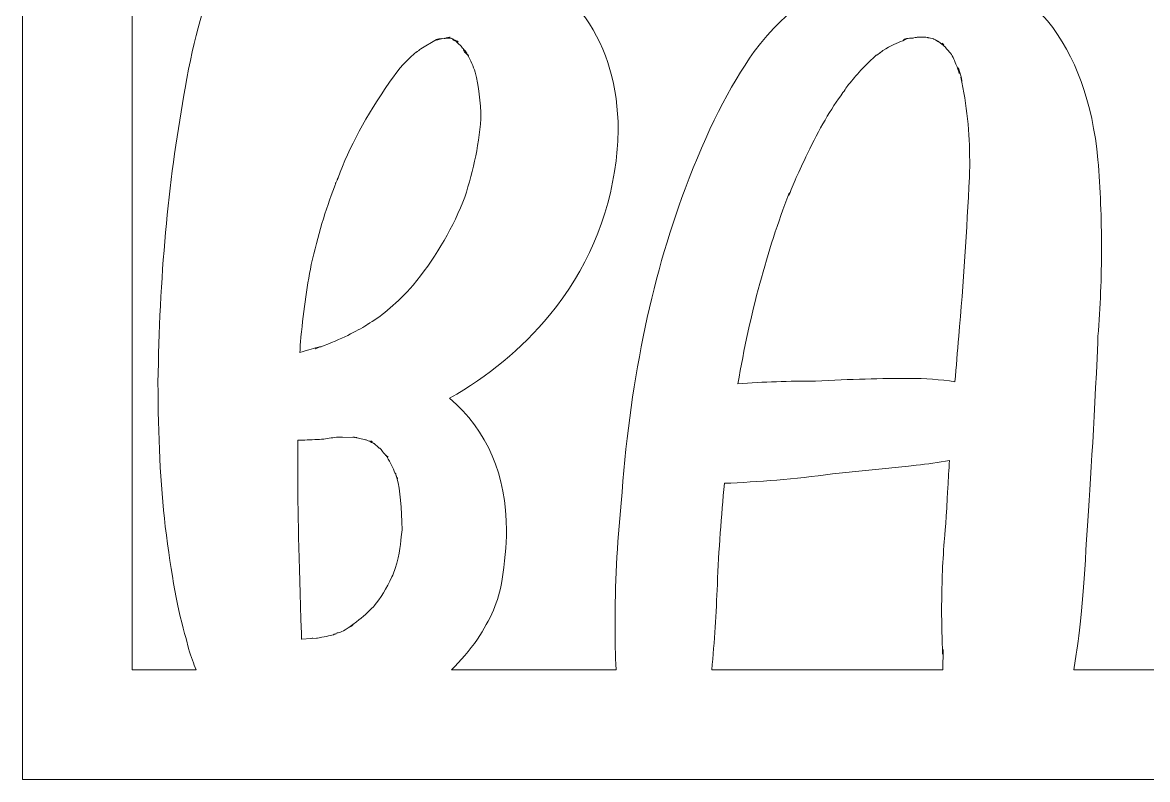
# Model space of a CAD drawing. Header units: millimetres. Extents: x -116 to 326, y -461 to 164.
# Drawn here: x -115.9 to 105, y -460.7 to -312.2 of the extents above; entities that cross this region are included whole.
import ezdxf

# ---------------------------------------------------------------- set-up
doc = ezdxf.new("R2010")
doc.units = ezdxf.units.MM
doc.header["$MEASUREMENT"] = 0
doc.layers.add('Layer 1', color=7, linetype='Continuous')

# ---------------------------------------------------------------- blocks, each defined once
blk = doc.blocks.new('block 2')
at = {"layer": 'Layer 1', "true_color": 0xe4e2cd}
h = blk.add_hatch(color=254, dxfattribs=at)
h.dxf.hatch_style = 2
edge = h.paths.add_edge_path()
edge.add_spline(control_points=[(68, -322.16), (68, -322.16), (68, -321.96), (68, -321.96), (67.94, -321.85), (67.91, -321.76), (67.86, -321.67), (67.86, -321.67), (68, -322.16), (68, -322.16)], knot_values=[0, 0, 0, 0, 1, 1, 1, 2, 2, 2, 3, 3, 3, 3], degree=3, periodic=1)
h = blk.add_hatch(color=254, dxfattribs=at)
h.dxf.hatch_style = 2
edge = h.paths.add_edge_path()
edge.add_spline(control_points=[(-53.99, -342.63), (-54.02, -342.7), (-54.05, -342.78), (-54.08, -342.85), (-54.08, -342.85), (-53.95, -342.56), (-53.95, -342.56), (-53.95, -342.56), (-53.99, -342.63), (-53.99, -342.63)], knot_values=[0, 0, 0, 0, 1, 1, 1, 2, 2, 2, 3, 3, 3, 3], degree=3, periodic=1)
h = blk.add_hatch(color=254, dxfattribs=at)
h.dxf.hatch_style = 2
edge = h.paths.add_edge_path()
edge.add_spline(control_points=[(-57.82, -375.89), (-57.68, -375.86), (-57.55, -375.83), (-57.45, -375.82), (-57.42, -375.81), (-57.4, -375.8), (-57.38, -375.8), (-57.38, -375.8), (-57.62, -375.8), (-57.62, -375.8), (-57.62, -375.8), (-57.82, -375.89), (-57.82, -375.89)], knot_values=[0, 0, 0, 0, 1, 1, 1, 2, 2, 2, 3, 3, 3, 4, 4, 4, 4], degree=3, periodic=1)
h = blk.add_hatch(color=254, dxfattribs=at)
h.dxf.hatch_style = 2
edge = h.paths.add_edge_path()
edge.add_spline(control_points=[(-42.63, -400.98), (-42.59, -401.03), (-42.58, -401.11), (-42.56, -401.18), (-42.57, -401.15), (-42.57, -401.12), (-42.58, -401.08), (-42.58, -401.08), (-42.63, -400.98), (-42.63, -400.98)], knot_values=[0, 0, 0, 0, 1, 1, 1, 2, 2, 2, 3, 3, 3, 3], degree=3, periodic=1)
h = blk.add_hatch(color=254, dxfattribs=at)
h.dxf.hatch_style = 2
edge = h.paths.add_edge_path()
edge.add_spline(control_points=[(-42.49, -401.34), (-42.5, -401.31), (-42.53, -401.29), (-42.54, -401.26), (-42.54, -401.27), (-42.53, -401.28), (-42.53, -401.29), (-42.53, -401.37), (-42.49, -401.46), (-42.44, -401.55), (-42.46, -401.48), (-42.47, -401.41), (-42.49, -401.34)], knot_values=[0, 0, 0, 0, 1, 1, 1, 2, 2, 2, 3, 3, 3, 4, 4, 4, 4], degree=3, periodic=1)
h = blk.add_hatch(color=254, dxfattribs=at)
h.dxf.hatch_style = 2
edge = h.paths.add_edge_path()
edge.add_spline(control_points=[(-54.88, -432.33), (-54.87, -432.33), (-54.86, -432.33), (-54.85, -432.32), (-54.85, -432.32), (-54.62, -432.21), (-54.62, -432.21), (-54.65, -432.22), (-54.7, -432.23), (-54.72, -432.23), (-54.78, -432.26), (-54.83, -432.3), (-54.88, -432.33)], knot_values=[0, 0, 0, 0, 1, 1, 1, 2, 2, 2, 3, 3, 3, 4, 4, 4, 4], degree=3, periodic=1)
h = blk.add_hatch(color=254, dxfattribs=at)
h.dxf.hatch_style = 2
h.paths.add_polyline_path([(-59.31, -433.08), (-59.28, -433.08), (-58.95, -433), (-59.05, -433)])
at = {"layer": 'Layer 1', "lineweight": 0}
for points in [[(-115.94, 164.06), (-115.94, -460.74), (325.84, -460.74), (325.84, 164.06), (-115.94, 164.06)], [(-59.31, -433.08), (-59.28, -433.08), (-58.95, -433), (-59.05, -433), (-59.31, -433.08)]]:
    blk.add_lwpolyline(points, dxfattribs=at)
for points, knots in [([(304.32, -304.6), (301.81, -302.85), (298.84, -301.98), (295.38, -301.98), (291.98, -301.98), (289.06, -302.96), (286.61, -304.93), (285.29, -306.16), (284.46, -307.73), (284.05, -309.58), (283.96, -309.56), (283.85, -309.54), (283.76, -309.52), (282.8, -314.82), (282.19, -320.16), (281.92, -325.52), (281.15, -336), (280.18, -346.13), (279.02, -355.97), (278.61, -357.12), (277.96, -358.45), (277.03, -359.99), (275.27, -363.37), (273.21, -366.48), (270.85, -369.31), (270.85, -369.31), (270.91, -369.27), (270.91, -369.27), (270.91, -369.27), (270.81, -369.37), (270.81, -369.37), (270.82, -369.35), (270.84, -369.33), (270.85, -369.31), (270.85, -369.31), (270.09, -369.88), (270.09, -369.88), (270.09, -369.88), (270.29, -369.78), (270.29, -369.78), (270.36, -369.78), (270.52, -369.64), (270.79, -369.38), (270.79, -369.38), (270.09, -370.08), (270.09, -370.08), (267.71, -372.67), (264.89, -375.11), (261.63, -377.43), (261.63, -377.43), (261.02, -377.73), (261.02, -377.73), (260.68, -378.01), (260.44, -378.14), (260.31, -378.14), (257.52, -379.71), (255.21, -380.83), (253.37, -381.5), (253.37, -381.5), (252.35, -381.81), (252.35, -381.81), (251.3, -382.09), (250.32, -382.28), (249.4, -382.42), (249.4, -382.42), (248.99, -382.42), (248.99, -382.42), (248.99, -382.42), (248.61, -382.51), (248.61, -382.51), (248.61, -382.51), (249.23, -382.45), (249.23, -382.45), (249.08, -382.48), (248.92, -382.51), (248.78, -382.53), (248.78, -382.53), (247.56, -382.62), (247.56, -382.62), (247.56, -382.62), (248.54, -382.52), (248.54, -382.52), (248.54, -382.52), (245.84, -382.42), (245.84, -382.42), (245.84, -382.42), (245.83, -382.42), (245.83, -382.42), (245.83, -382.42), (244.76, -382.16), (244.76, -382.16), (243.68, -381.71), (242.88, -381.32), (242.36, -381), (242.36, -381), (243.3, -381.39), (243.3, -381.39), (243.19, -381.33), (243.1, -381.29), (242.97, -381.2), (242.36, -380.79), (241.95, -380.49), (241.74, -380.28), (241.51, -380.05), (241.31, -379.87), (241.14, -379.74), (240.71, -379.28), (240.3, -378.8), (239.94, -378.31), (239.8, -378), (239.59, -377.68), (239.3, -377.33), (238.55, -376.22), (237.77, -374.58), (236.98, -372.43), (234.32, -362.6), (232.98, -352.65), (232.98, -342.56), (232.98, -342.56), (233.05, -338.73), (233.05, -338.73), (233.49, -330.9), (234.55, -323.13), (236.24, -315.43), (236.24, -315.43), (236.34, -313.7), (236.34, -313.7), (236.34, -311.39), (235.53, -309.38), (233.89, -307.68), (230.63, -304.08), (226.52, -302.28), (221.56, -302.28), (219.11, -302.28), (216.67, -302.89), (214.22, -304.11), (212.79, -304.86), (211.7, -305.92), (210.95, -307.27), (207.69, -314.55), (205.89, -322.2), (205.55, -330.21), (205.34, -333.41), (205.25, -336.61), (205.25, -339.8), (205.25, -344.56), (205.48, -349.32), (205.96, -354.07), (206.5, -361.83), (208.25, -369.36), (211.2, -376.67), (214.17, -383.97), (218.98, -389.87), (225.64, -394.35), (232.36, -398.37), (239.27, -400.37), (246.34, -400.37), (248.37, -400.37), (250.45, -400.2), (252.56, -399.86), (260.13, -398.65), (267.17, -395.89), (273.71, -391.67), (273.35, -393.59), (273.01, -395.52), (272.64, -397.41), (271.47, -404.34), (269.74, -411.4), (267.46, -418.57), (266.12, -421.68), (264.5, -424.5), (262.55, -426.98), (262.55, -427.03), (262.45, -427.15), (262.31, -427.29), (262.31, -427.29), (262.55, -426.98), (262.55, -426.98), (262.43, -427.14), (262.32, -427.27), (262.22, -427.39), (262.22, -427.39), (262.23, -427.39), (262.23, -427.39), (262.24, -427.38), (262.25, -427.37), (262.26, -427.35), (262.26, -427.35), (262.24, -427.39), (262.24, -427.39), (262.24, -427.39), (262.23, -427.39), (262.23, -427.39), (262.23, -427.39), (262.2, -427.42), (262.2, -427.42), (262.2, -427.41), (262.21, -427.41), (262.22, -427.39), (262.22, -427.39), (262.14, -427.39), (262.14, -427.39), (262.14, -427.39), (261.8, -427.82), (261.8, -427.82), (261.61, -427.99), (261.47, -428.1), (261.43, -428.1), (260.13, -429.39), (258.81, -430.52), (257.45, -431.47), (257.45, -431.54), (257.33, -431.64), (257.09, -431.78), (256.85, -431.91), (256.57, -432.07), (256.22, -432.23), (255.88, -432.4), (255.58, -432.54), (255.3, -432.64), (255.04, -432.74), (254.87, -432.83), (254.8, -432.9), (254.8, -432.9), (253.81, -433.25), (253.81, -433.25), (253.81, -433.25), (251.98, -433.68), (251.98, -433.68), (251.98, -433.68), (250.52, -433.61), (250.52, -433.61), (250.52, -433.61), (250.61, -433.6), (250.61, -433.6), (250.61, -433.6), (250.41, -433.51), (250.41, -433.51), (250.35, -433.51), (250.15, -433.43), (249.85, -433.29), (249.93, -433.31), (250.03, -433.34), (250.13, -433.37), (250, -433.32), (249.88, -433.29), (249.7, -433.2), (249.7, -433.2), (249.64, -433.2), (249.64, -433.2), (249.69, -433.22), (249.76, -433.25), (249.81, -433.28), (249.59, -433.23), (249.41, -433.2), (249.29, -433.2), (249.29, -433.2), (249.64, -433.2), (249.64, -433.2), (249.36, -433.08), (249, -432.9), (248.57, -432.69), (248.68, -432.76), (248.75, -432.83), (248.78, -432.9), (248.69, -432.8), (248.57, -432.72), (248.47, -432.63), (248.51, -432.65), (248.53, -432.67), (248.57, -432.69), (248.53, -432.65), (248.45, -432.61), (248.39, -432.57), (248.41, -432.59), (248.43, -432.61), (248.46, -432.63), (248.43, -432.62), (248.41, -432.61), (248.37, -432.59), (248.37, -432.59), (247.87, -432.28), (247.87, -432.28), (247.87, -432.28), (248.07, -432.39), (248.07, -432.39), (248.2, -432.45), (248.29, -432.51), (248.39, -432.57), (248.12, -432.36), (247.82, -432.16), (247.46, -431.98), (247.46, -431.98), (247.1, -431.67), (247.1, -431.67), (247.1, -431.67), (246.54, -430.96), (246.54, -430.96), (246.54, -430.96), (245.35, -429.77), (245.35, -429.77), (245.35, -429.77), (245.21, -429.53), (245.21, -429.53), (245.08, -429.12), (244.91, -428.75), (244.71, -428.41), (244.16, -427.46), (243.72, -426.44), (243.38, -425.35), (242.69, -423.58), (241.17, -422.19), (238.79, -421.17), (237.22, -420.56), (235.29, -420.25), (232.98, -420.25), (231.07, -420.45), (229.48, -420.96), (228.19, -421.78), (226.89, -422.6), (226.25, -424.02), (226.25, -426.06), (226.52, -430.58), (228.5, -434.97), (232.16, -439.22), (232.16, -439.22), (166.58, -439.22), (166.58, -439.22), (168.43, -437.45), (170.14, -435.46), (171.7, -433.2), (174.28, -429.39), (175.88, -425.62), (176.49, -421.88), (177.1, -418.14), (177.41, -414.81), (177.41, -411.9), (177.41, -400.96), (173.68, -392.29), (166.24, -385.88), (173.76, -381.71), (180.3, -376.29), (185.87, -369.58), (193.14, -360.81), (197.5, -350.71), (198.92, -339.29), (199.19, -337.25), (199.33, -335.22), (199.33, -333.18), (199.33, -324.74), (197.19, -317.44), (192.9, -311.25), (186.38, -302.69), (177.64, -298.41), (166.7, -298.41), (159.02, -299), (152.14, -301.99), (146.07, -307.33), (145.73, -305.67), (145.01, -304.19), (143.86, -302.89), (140.66, -299.36), (136.42, -297.59), (131.11, -297.59), (126.01, -297.59), (122.52, -299.22), (120.61, -302.48), (118.24, -307.38), (116.13, -314.89), (114.29, -325.02), (114.29, -325.02), (114.09, -326.44), (114.09, -326.44), (110.96, -343.57), (109.26, -362.37), (108.99, -382.83), (108.99, -393.3), (109.46, -402.71), (110.41, -411.07), (111.57, -420.53), (112.93, -427.87), (114.5, -433.1), (114.5, -433.1), (115.01, -435.04), (115.01, -435.04), (115.48, -436.72), (115.98, -438.11), (116.48, -439.22), (116.48, -439.22), (90.46, -439.22), (90.46, -439.22), (90.46, -439.22), (90.94, -436.16), (90.94, -436.16), (91.69, -432.28), (92.37, -424.77), (92.98, -413.62), (93.66, -404.38), (94.41, -391.5), (95.22, -374.98), (95.22, -374.98), (95.22, -373.76), (95.22, -373.76), (95.7, -367.98), (95.93, -362.2), (95.93, -356.42), (95.93, -350.65), (95.7, -344.86), (95.22, -339.09), (94.14, -327.74), (90.84, -318.66), (85.34, -311.86), (78.74, -304.25), (70.48, -300.45), (60.56, -300.45), (58.24, -300.45), (55.9, -300.68), (53.52, -301.16), (42.85, -303.47), (34.25, -309.04), (27.72, -317.88), (22.89, -324.61), (18.38, -333.58), (14.16, -344.8), (7.37, -363.02), (3.18, -383.58), (1.62, -406.48), (0.81, -414.51), (0.4, -422.53), (0.4, -430.55), (0.4, -433.42), (0.48, -436.31), (0.6, -439.22), (0.6, -439.22), (-31.74, -439.22), (-31.74, -439.22), (-29.89, -437.45), (-28.18, -435.46), (-26.62, -433.2), (-24.04, -429.39), (-22.45, -425.62), (-21.83, -421.88), (-21.22, -418.14), (-20.92, -414.81), (-20.92, -411.9), (-20.92, -400.97), (-24.64, -392.29), (-32.08, -385.88), (-24.57, -381.71), (-18.02, -376.29), (-12.45, -369.58), (-5.18, -360.81), (-0.83, -350.71), (0.6, -339.29), (0.87, -337.25), (1.01, -335.22), (1.01, -333.18), (1.01, -324.74), (-1.13, -317.44), (-5.41, -311.25), (-11.94, -302.69), (-20.68, -298.41), (-31.62, -298.41), (-39.31, -299), (-46.18, -301.99), (-52.25, -307.33), (-52.59, -305.67), (-53.31, -304.19), (-54.46, -302.89), (-57.65, -299.36), (-61.91, -297.59), (-67.2, -297.59), (-72.3, -297.59), (-75.81, -299.22), (-77.71, -302.48), (-80.09, -307.38), (-82.2, -314.89), (-84.03, -325.02), (-84.03, -325.02), (-84.24, -326.44), (-84.24, -326.44), (-87.36, -343.57), (-89.06, -362.37), (-89.34, -382.83), (-89.34, -393.3), (-88.86, -402.71), (-87.9, -411.07), (-86.75, -420.53), (-85.39, -427.87), (-83.83, -433.1), (-83.83, -433.1), (-83.32, -435.04), (-83.32, -435.04), (-82.83, -436.72), (-82.34, -438.11), (-81.84, -439.22), (-81.84, -439.22), (-94.42, -439.22), (-94.42, -439.22), (-94.42, -439.22), (-94.42, -194.04), (-94.42, -194.04), (-94.05, -194.25), (-93.65, -194.46), (-93.2, -194.63), (-92.65, -194.86), (-92.1, -195.09), (-91.55, -195.37), (-91.01, -195.65), (-90.52, -196.18), (-90.06, -196.99), (-89.34, -198.5), (-88.73, -200.9), (-88.27, -204.17), (-87.79, -207.43), (-87.35, -211.23), (-86.94, -215.57), (-86.55, -219.89), (-86.11, -224.62), (-85.63, -229.72), (-85.16, -234.83), (-84.52, -239.91), (-83.7, -244.96), (-82.91, -250.01), (-81.88, -254.92), (-80.64, -259.67), (-79.41, -264.39), (-77.78, -268.63), (-75.81, -272.33), (-73.85, -276.07), (-71.46, -279.05), (-68.7, -281.34), (-65.92, -283.61), (-62.59, -284.79), (-58.71, -284.89), (-56.08, -284.98), (-53.71, -284.56), (-51.59, -283.61), (-49.48, -282.69), (-47.6, -281.34), (-45.99, -279.58), (-44.38, -277.85), (-43.02, -275.78), (-41.88, -273.42), (-40.75, -271.04), (-39.78, -268.42), (-38.97, -265.57), (-37.29, -268.95), (-35.43, -272.01), (-33.39, -274.69), (-31.33, -277.38), (-29.1, -279.58), (-26.63, -281.34), (-24.2, -283.08), (-21.51, -284.24), (-18.57, -284.82), (-15.66, -285.4), (-12.52, -285.26), (-9.15, -284.36), (-5.2, -283.29), (-1.73, -281.32), (1.27, -278.45), (4.26, -275.58), (6.85, -272.13), (9.05, -268.05), (11.14, -264.21), (12.86, -259.94), (14.28, -255.31), (14.31, -256.24), (14.35, -257.16), (14.42, -258.11), (15.09, -266.75), (17.4, -273.42), (21.39, -278.12), (25.36, -282.83), (30.36, -285.17), (36.35, -285.17), (42.34, -285.17), (47.33, -282.83), (51.32, -278.12), (55.3, -273.42), (57.62, -266.75), (58.29, -258.11), (58.38, -256.73), (58.44, -255.38), (58.46, -254.08), (58.8, -256.91), (59.16, -259.58), (59.59, -261.96), (60.62, -267.58), (61.9, -272.13), (63.44, -275.58), (64.96, -279.03), (66.8, -281.48), (68.92, -282.97), (71.04, -284.42), (73.45, -285.17), (76.15, -285.17), (79.75, -285.17), (82.75, -283.89), (85.2, -281.32), (87.65, -278.75), (89.53, -275.41), (90.85, -271.32), (91.5, -269.3), (91.99, -267.19), (92.36, -264.95), (93.52, -270.34), (95.51, -274.75), (98.37, -278.12), (102.34, -282.83), (107.33, -285.17), (113.33, -285.17), (119.31, -285.17), (124.31, -282.83), (128.3, -278.12), (131.33, -274.56), (133.39, -269.83), (134.49, -264), (135.6, -269.83), (137.67, -274.56), (140.69, -278.12), (144.67, -282.83), (149.67, -285.17), (155.66, -285.17), (161.64, -285.17), (166.64, -282.83), (170.63, -278.12), (174.08, -274.05), (176.27, -268.49), (177.22, -261.46), (177.54, -263.57), (177.91, -265.48), (178.34, -267.21), (179.5, -271.97), (180.93, -275.68), (182.61, -278.36), (184.29, -281.04), (186.17, -282.85), (188.26, -283.77), (190.34, -284.71), (192.48, -285.17), (194.67, -285.17), (196.28, -285.17), (197.5, -284.68), (198.34, -283.7), (199.18, -282.71), (199.77, -281.34), (200.1, -279.59), (200.43, -277.85), (200.58, -275.77), (200.54, -273.36), (200.5, -270.96), (200.41, -268.33), (200.27, -265.49), (200.12, -262.32), (200.34, -259.92), (200.92, -258.28), (201.5, -256.64), (202.17, -255.73), (202.89, -255.57), (203.63, -255.41), (204.25, -255.9), (204.76, -257.05), (205.27, -258.2), (205.42, -259.97), (205.2, -262.37), (204.9, -265.65), (204.87, -268.66), (205.09, -271.39), (205.31, -274.13), (205.85, -276.53), (206.74, -278.61), (207.61, -280.68), (208.82, -282.29), (210.35, -283.44), (211.89, -284.59), (213.82, -285.17), (216.16, -285.17), (218.72, -285.17), (220.71, -284.68), (222.14, -283.7), (223.57, -282.71), (224.61, -281.34), (225.26, -279.59), (225.92, -277.85), (226.27, -275.74), (226.31, -273.28), (226.34, -270.82), (226.21, -268.11), (225.92, -265.16), (225.63, -262.21), (225.76, -259.95), (226.31, -258.36), (226.86, -256.78), (227.51, -255.87), (228.28, -255.65), (229.05, -255.44), (229.72, -255.9), (230.31, -257.05), (230.89, -258.2), (231.11, -259.97), (230.97, -262.37), (230.75, -265.11), (230.77, -267.81), (231.02, -270.49), (231.28, -273.17), (231.96, -275.61), (233.05, -277.79), (234.14, -279.98), (235.77, -281.75), (237.93, -283.12), (240.08, -284.48), (242.92, -285.17), (246.43, -285.17), (250.01, -285.17), (253.03, -283.88), (255.47, -281.31), (257.92, -278.75), (259.81, -275.41), (261.12, -271.31), (261.76, -269.31), (262.26, -267.18), (262.64, -264.95), (263.79, -270.34), (265.77, -274.75), (268.63, -278.12), (272.62, -282.82), (277.61, -285.17), (283.6, -285.17), (289.59, -285.17), (294.58, -282.82), (298.56, -278.12), (301.23, -274.98), (303.14, -270.95), (304.32, -266.06), (304.32, -266.06), (304.32, -304.6), (304.32, -304.6)], [0, 0, 0, 0, 1, 1, 1, 2, 2, 2, 3, 3, 3, 4, 4, 4, 5, 5, 5, 6, 6, 6, 7, 7, 7, 8, 8, 8, 9, 9, 9, 10, 10, 10, 11, 11, 11, 12, 12, 12, 13, 13, 13, 14, 14, 14, 15, 15, 15, 16, 16, 16, 17, 17, 17, 18, 18, 18, 19, 19, 19, 20, 20, 20, 21, 21, 21, 22, 22, 22, 23, 23, 23, 24, 24, 24, 25, 25, 25, 26, 26, 26, 27, 27, 27, 28, 28, 28, 29, 29, 29, 30, 30, 30, 31, 31, 31, 32, 32, 32, 33, 33, 33, 34, 34, 34, 35, 35, 35, 36, 36, 36, 37, 37, 37, 38, 38, 38, 39, 39, 39, 40, 40, 40, 41, 41, 41, 42, 42, 42, 43, 43, 43, 44, 44, 44, 45, 45, 45, 46, 46, 46, 47, 47, 47, 48, 48, 48, 49, 49, 49, 50, 50, 50, 51, 51, 51, 52, 52, 52, 53, 53, 53, 54, 54, 54, 55, 55, 55, 56, 56, 56, 57, 57, 57, 58, 58, 58, 59, 59, 59, 60, 60, 60, 61, 61, 61, 62, 62, 62, 63, 63, 63, 64, 64, 64, 65, 65, 65, 66, 66, 66, 67, 67, 67, 68, 68, 68, 69, 69, 69, 70, 70, 70, 71, 71, 71, 72, 72, 72, 73, 73, 73, 74, 74, 74, 75, 75, 75, 76, 76, 76, 77, 77, 77, 78, 78, 78, 79, 79, 79, 80, 80, 80, 81, 81, 81, 82, 82, 82, 83, 83, 83, 84, 84, 84, 85, 85, 85, 86, 86, 86, 87, 87, 87, 88, 88, 88, 89, 89, 89, 90, 90, 90, 91, 91, 91, 92, 92, 92, 93, 93, 93, 94, 94, 94, 95, 95, 95, 96, 96, 96, 97, 97, 97, 98, 98, 98, 99, 99, 99, 100, 100, 100, 101, 101, 101, 102, 102, 102, 103, 103, 103, 104, 104, 104, 105, 105, 105, 106, 106, 106, 107, 107, 107, 108, 108, 108, 109, 109, 109, 110, 110, 110, 111, 111, 111, 112, 112, 112, 113, 113, 113, 114, 114, 114, 115, 115, 115, 116, 116, 116, 117, 117, 117, 118, 118, 118, 119, 119, 119, 120, 120, 120, 121, 121, 121, 122, 122, 122, 123, 123, 123, 124, 124, 124, 125, 125, 125, 126, 126, 126, 127, 127, 127, 128, 128, 128, 129, 129, 129, 130, 130, 130, 131, 131, 131, 132, 132, 132, 133, 133, 133, 134, 134, 134, 135, 135, 135, 136, 136, 136, 137, 137, 137, 138, 138, 138, 139, 139, 139, 140, 140, 140, 141, 141, 141, 142, 142, 142, 143, 143, 143, 144, 144, 144, 145, 145, 145, 146, 146, 146, 147, 147, 147, 148, 148, 148, 149, 149, 149, 150, 150, 150, 151, 151, 151, 152, 152, 152, 153, 153, 153, 154, 154, 154, 155, 155, 155, 156, 156, 156, 157, 157, 157, 158, 158, 158, 159, 159, 159, 160, 160, 160, 161, 161, 161, 162, 162, 162, 163, 163, 163, 164, 164, 164, 165, 165, 165, 166, 166, 166, 167, 167, 167, 168, 168, 168, 169, 169, 169, 170, 170, 170, 171, 171, 171, 172, 172, 172, 173, 173, 173, 174, 174, 174, 175, 175, 175, 176, 176, 176, 177, 177, 177, 178, 178, 178, 179, 179, 179, 180, 180, 180, 181, 181, 181, 182, 182, 182, 183, 183, 183, 184, 184, 184, 185, 185, 185, 186, 186, 186, 187, 187, 187, 188, 188, 188, 189, 189, 189, 190, 190, 190, 191, 191, 191, 192, 192, 192, 193, 193, 193, 194, 194, 194, 195, 195, 195, 196, 196, 196, 197, 197, 197, 198, 198, 198, 199, 199, 199, 200, 200, 200, 201, 201, 201, 202, 202, 202, 203, 203, 203, 204, 204, 204, 205, 205, 205, 206, 206, 206, 207, 207, 207, 208, 208, 208, 209, 209, 209, 210, 210, 210, 211, 211, 211, 212, 212, 212, 213, 213, 213, 214, 214, 214, 215, 215, 215, 216, 216, 216, 217, 217, 217, 218, 218, 218, 219, 219, 219, 220, 220, 220, 221, 221, 221, 222, 222, 222, 223, 223, 223, 224, 224, 224, 225, 225, 225, 226, 226, 226, 227, 227, 227, 228, 228, 228, 229, 229, 229, 230, 230, 230, 231, 231, 231, 232, 232, 232, 233, 233, 233, 234, 234, 234, 235, 235, 235, 236, 236, 236, 237, 237, 237, 238, 238, 238, 239, 239, 239, 240, 240, 240, 241, 241, 241, 242, 242, 242, 243, 243, 243, 244, 244, 244, 245, 245, 245, 246, 246, 246, 246]), ([(-47.73, -371.11), (-47.73, -371.11), (-47.98, -371.28), (-47.98, -371.28), (-47.98, -371.28), (-48.04, -371.31), (-48.04, -371.31), (-49.8, -372.53), (-52.7, -373.96), (-56.7, -375.59), (-56.92, -375.65), (-57.15, -375.72), (-57.38, -375.8), (-57.38, -375.8), (-57.31, -375.8), (-57.31, -375.8), (-57.35, -375.8), (-57.41, -375.81), (-57.45, -375.82), (-57.77, -375.93), (-58.1, -376.06), (-58.44, -376.21), (-58.44, -376.21), (-57.82, -375.89), (-57.82, -375.89), (-58.51, -376.06), (-59.72, -376.39), (-61.46, -376.91), (-61.44, -376.23), (-61.41, -375.55), (-61.38, -374.88), (-60.84, -369.41), (-60.15, -364.33), (-59.26, -359.68), (-57.97, -354.04), (-56.44, -348.95), (-54.66, -344.39), (-54.6, -344.12), (-54.53, -343.9), (-54.46, -343.73), (-54.4, -343.56), (-54.31, -343.39), (-54.2, -343.22), (-54.17, -343.16), (-54.18, -343.11), (-54.15, -343.06), (-54.13, -342.99), (-54.1, -342.93), (-54.08, -342.88), (-54.08, -342.88), (-54.08, -342.85), (-54.08, -342.85), (-54.06, -342.82), (-54.05, -342.79), (-54.05, -342.76), (-54.05, -342.76), (-53.99, -342.63), (-53.99, -342.63), (-51.81, -336.71), (-48.44, -330.47), (-43.86, -323.9), (-43.86, -323.9), (-41.82, -321.15), (-41.82, -321.15), (-41.82, -321.15), (-41.21, -320.43), (-41.21, -320.43), (-40.31, -319.48), (-39.45, -318.65), (-38.65, -317.98), (-38.59, -317.98), (-38.54, -317.97), (-38.51, -317.93), (-38.47, -317.89), (-38.42, -317.86), (-38.35, -317.83), (-38.28, -317.8), (-38.19, -317.72), (-38.1, -317.63), (-37.99, -317.52), (-37.86, -317.43), (-37.7, -317.32), (-37.7, -317.32), (-34.68, -315.53), (-34.68, -315.53), (-34.34, -315.4), (-34.04, -315.33), (-33.76, -315.33), (-33.76, -315.33), (-34.48, -315.53), (-34.48, -315.53), (-34.48, -315.53), (-34.68, -315.53), (-34.68, -315.53), (-34.68, -315.53), (-34.68, -315.64), (-34.68, -315.64), (-34.68, -315.64), (-33.96, -315.43), (-33.96, -315.43), (-33.96, -315.43), (-33.15, -315.27), (-33.15, -315.27), (-33.15, -315.27), (-33.15, -315.33), (-33.15, -315.33), (-33.15, -315.33), (-32.95, -315.33), (-32.95, -315.33), (-32.95, -315.33), (-32.64, -315.23), (-32.64, -315.23), (-32.64, -315.23), (-31.92, -315.23), (-31.92, -315.23), (-31.79, -315.3), (-31.67, -315.35), (-31.54, -315.4), (-31.61, -315.36), (-31.68, -315.3), (-31.75, -315.23), (-31.6, -315.33), (-31.43, -315.44), (-31.25, -315.54), (-31.22, -315.56), (-31.19, -315.58), (-31.16, -315.59), (-31.02, -315.63), (-30.9, -315.68), (-30.8, -315.72), (-30.8, -315.72), (-30.73, -315.88), (-30.73, -315.88), (-30.73, -315.88), (-30.91, -315.74), (-30.91, -315.74), (-31.04, -315.68), (-31.13, -315.61), (-31.25, -315.54), (-31.34, -315.51), (-31.45, -315.45), (-31.54, -315.4), (-31.29, -315.6), (-31.07, -315.76), (-30.91, -315.84), (-30.91, -315.84), (-30.71, -315.92), (-30.71, -315.92), (-30.71, -315.92), (-30.72, -315.9), (-30.72, -315.9), (-30.72, -315.9), (-30.66, -315.94), (-30.66, -315.94), (-30.66, -315.94), (-30.71, -315.92), (-30.71, -315.92), (-30.71, -315.92), (-30.71, -315.94), (-30.71, -315.94), (-30.03, -316.62), (-29.56, -317.12), (-29.26, -317.48), (-29.27, -317.47), (-29.27, -317.47), (-29.27, -317.47), (-29.27, -317.47), (-29.38, -317.47), (-29.38, -317.47), (-29.38, -317.54), (-29.33, -317.66), (-29.22, -317.83), (-29.14, -317.97), (-28.9, -318.21), (-28.55, -318.53), (-28.61, -318.42), (-28.64, -318.32), (-28.7, -318.22), (-28.59, -318.39), (-28.49, -318.56), (-28.36, -318.7), (-28.44, -318.63), (-28.48, -318.58), (-28.55, -318.53), (-27.95, -319.62), (-27.46, -320.75), (-27.03, -321.92), (-26.36, -324.63), (-26, -327.68), (-25.94, -331.08), (-26.41, -336.69), (-27.57, -342.13), (-29.47, -347.43), (-31.94, -353.41), (-35.22, -358.83), (-39.26, -363.75), (-42.4, -367.2), (-45.23, -369.67), (-47.73, -371.11)], [0, 0, 0, 0, 1, 1, 1, 2, 2, 2, 3, 3, 3, 4, 4, 4, 5, 5, 5, 6, 6, 6, 7, 7, 7, 8, 8, 8, 9, 9, 9, 10, 10, 10, 11, 11, 11, 12, 12, 12, 13, 13, 13, 14, 14, 14, 15, 15, 15, 16, 16, 16, 17, 17, 17, 18, 18, 18, 19, 19, 19, 20, 20, 20, 21, 21, 21, 22, 22, 22, 23, 23, 23, 24, 24, 24, 25, 25, 25, 26, 26, 26, 27, 27, 27, 28, 28, 28, 29, 29, 29, 30, 30, 30, 31, 31, 31, 32, 32, 32, 33, 33, 33, 34, 34, 34, 35, 35, 35, 36, 36, 36, 37, 37, 37, 38, 38, 38, 39, 39, 39, 40, 40, 40, 41, 41, 41, 42, 42, 42, 43, 43, 43, 44, 44, 44, 45, 45, 45, 46, 46, 46, 47, 47, 47, 48, 48, 48, 49, 49, 49, 50, 50, 50, 51, 51, 51, 52, 52, 52, 53, 53, 53, 54, 54, 54, 55, 55, 55, 56, 56, 56, 57, 57, 57, 58, 58, 58, 59, 59, 59, 60, 60, 60, 61, 61, 61, 62, 62, 62, 63, 63, 63, 64, 64, 64, 65, 65, 65, 66, 66, 66, 66]), ([(-32.8, -315.2), (-32.8, -315.2), (-32.44, -315.13), (-32.44, -315.13), (-32.44, -315.13), (-32.13, -315.13), (-32.13, -315.13), (-32.12, -315.13), (-32.11, -315.13), (-32.1, -315.14), (-32.1, -315.14), (-32.8, -315.2), (-32.8, -315.2)], [0, 0, 0, 0, 1, 1, 1, 2, 2, 2, 3, 3, 3, 4, 4, 4, 4]), ([(-32.05, -314.99), (-32.02, -315.01), (-32, -315.03), (-31.97, -315.05), (-31.97, -315.05), (-31.97, -315.06), (-31.97, -315.06), (-31.99, -315.04), (-32.02, -315.01), (-32.05, -314.99)], [0, 0, 0, 0, 1, 1, 1, 2, 2, 2, 3, 3, 3, 3]), ([(-30.59, -315.8), (-30.57, -315.82), (-30.52, -315.83), (-30.5, -315.84), (-30.5, -315.84), (-30.43, -315.97), (-30.43, -315.97), (-30.48, -315.91), (-30.55, -315.88), (-30.59, -315.8)], [0, 0, 0, 0, 1, 1, 1, 2, 2, 2, 3, 3, 3, 3]), ([(69.97, -342.53), (69.49, -352.91), (68.81, -363.31), (67.9, -373.76), (67.63, -376.81), (67.38, -379.77), (67.15, -382.67), (64.21, -382.25), (61.26, -382.02), (58.31, -382.02), (52.81, -382.02), (46.62, -382.19), (39.75, -382.53), (34.62, -382.53), (29.55, -382.71), (24.53, -383.06), (26.91, -369.29), (30.25, -356.86), (34.56, -345.82), (34.56, -345.82), (34.76, -345.51), (34.76, -345.51), (34.76, -345.51), (34.56, -345.92), (34.56, -345.92), (34.56, -345.92), (34.56, -346.13), (34.56, -346.13), (35.23, -344.15), (36.46, -341.4), (38.22, -337.87), (40.47, -333.11), (42.78, -329.13), (45.16, -325.93), (45.71, -325.05), (46.18, -324.4), (46.59, -323.99), (46.59, -323.99), (47.41, -322.98), (47.41, -322.98), (47.39, -322.98), (47.37, -323), (47.35, -323.01), (48.23, -322.02), (49.13, -321.06), (50.05, -320.12), (50.05, -320.12), (51.69, -318.59), (51.69, -318.59), (51.75, -318.59), (51.87, -318.53), (52.04, -318.39), (52.21, -318.25), (52.33, -318.17), (52.4, -318.13), (52.45, -318.11), (52.68, -317.92), (53.01, -317.65), (54.52, -316.76), (55.82, -316.11), (56.88, -315.74), (56.88, -315.74), (57.7, -315.33), (57.7, -315.33), (57.7, -315.33), (56.99, -315.64), (56.99, -315.64), (57.13, -315.5), (57.36, -315.39), (57.7, -315.33), (58.02, -315.26), (58.43, -315.23), (58.92, -315.23), (58.99, -315.16), (59.13, -315.13), (59.33, -315.13), (59.54, -315.13), (59.67, -315.1), (59.74, -315.02), (59.74, -315.02), (61.19, -315.02), (61.19, -315.02), (61.25, -315.04), (61.33, -315.06), (61.42, -315.07), (61.66, -315.11), (61.8, -315.13), (61.83, -315.13), (61.85, -315.13), (62.17, -315.19), (62.75, -315.31), (62.8, -315.34), (62.88, -315.37), (62.9, -315.38), (62.97, -315.42), (63.06, -315.45), (63.15, -315.48), (63.26, -315.52), (63.39, -315.6), (63.56, -315.74), (63.7, -315.85), (63.81, -315.9), (63.93, -315.92), (63.93, -315.92), (64.64, -316.45), (64.64, -316.45), (64.86, -316.68), (65.05, -316.83), (65.22, -316.93), (65.61, -317.49), (65.98, -317.94), (66.3, -318.21), (66.72, -318.87), (67.12, -319.69), (67.49, -320.74), (67.55, -320.8), (67.61, -320.92), (67.64, -321.09), (67.67, -321.21), (67.75, -321.42), (67.87, -321.66), (67.87, -321.66), (67.7, -321.04), (67.7, -321.04), (67.76, -321.04), (67.83, -321.15), (67.9, -321.35), (67.9, -321.35), (68.41, -323.08), (68.41, -323.08), (68.41, -323.08), (68.51, -323.69), (68.51, -323.69), (68.51, -323.69), (68.3, -322.87), (68.3, -322.87), (69.46, -328.31), (70.04, -333.82), (70.04, -339.39), (70.04, -339.39), (69.97, -342.53), (69.97, -342.53)], [0, 0, 0, 0, 1, 1, 1, 2, 2, 2, 3, 3, 3, 4, 4, 4, 5, 5, 5, 6, 6, 6, 7, 7, 7, 8, 8, 8, 9, 9, 9, 10, 10, 10, 11, 11, 11, 12, 12, 12, 13, 13, 13, 14, 14, 14, 15, 15, 15, 16, 16, 16, 17, 17, 17, 18, 18, 18, 19, 19, 19, 20, 20, 20, 21, 21, 21, 22, 22, 22, 23, 23, 23, 24, 24, 24, 25, 25, 25, 26, 26, 26, 27, 27, 27, 28, 28, 28, 29, 29, 29, 30, 30, 30, 31, 31, 31, 32, 32, 32, 33, 33, 33, 34, 34, 34, 35, 35, 35, 36, 36, 36, 37, 37, 37, 38, 38, 38, 39, 39, 39, 40, 40, 40, 41, 41, 41, 42, 42, 42, 43, 43, 43, 44, 44, 44, 45, 45, 45, 46, 46, 46, 47, 47, 47, 47]), ([(63.7, -315.77), (63.74, -315.79), (63.76, -315.82), (63.82, -315.84), (63.82, -315.84), (63.85, -315.87), (63.85, -315.87), (63.8, -315.84), (63.75, -315.82), (63.7, -315.77)], [0, 0, 0, 0, 1, 1, 1, 2, 2, 2, 3, 3, 3, 3]), ([(-29.2, -317.54), (-29.11, -317.61), (-28.98, -317.76), (-28.77, -318.09), (-28.74, -318.12), (-28.72, -318.18), (-28.7, -318.21), (-28.75, -318.13), (-28.82, -318.07), (-28.87, -317.98), (-28.92, -317.89), (-29.04, -317.73), (-29.2, -317.54)], [0, 0, 0, 0, 1, 1, 1, 2, 2, 2, 3, 3, 3, 4, 4, 4, 4]), ([(64.64, -316.25), (64.64, -316.25), (64.93, -316.54), (64.93, -316.54), (64.75, -316.45), (64.64, -316.34), (64.64, -316.25)], [0, 0, 0, 0, 1, 1, 1, 2, 2, 2, 2]), ([(68, -322.16), (68, -322.16), (68, -321.96), (68, -321.96), (67.94, -321.85), (67.91, -321.76), (67.86, -321.67), (67.86, -321.67), (68, -322.16), (68, -322.16)], [0, 0, 0, 0, 1, 1, 1, 2, 2, 2, 3, 3, 3, 3]), ([(-53.99, -342.63), (-54.02, -342.7), (-54.05, -342.78), (-54.08, -342.85), (-54.08, -342.85), (-53.95, -342.56), (-53.95, -342.56), (-53.95, -342.56), (-53.99, -342.63), (-53.99, -342.63)], [0, 0, 0, 0, 1, 1, 1, 2, 2, 2, 3, 3, 3, 3]), ([(-57.82, -375.89), (-57.68, -375.86), (-57.55, -375.83), (-57.45, -375.82), (-57.42, -375.81), (-57.4, -375.8), (-57.38, -375.8), (-57.38, -375.8), (-57.62, -375.8), (-57.62, -375.8), (-57.62, -375.8), (-57.82, -375.89), (-57.82, -375.89)], [0, 0, 0, 0, 1, 1, 1, 2, 2, 2, 3, 3, 3, 4, 4, 4, 4]), ([(-41.62, -413.11), (-41.62, -414.95), (-42.12, -417.39), (-43.14, -420.45), (-43.2, -420.59), (-43.27, -420.7), (-43.33, -420.84), (-43.36, -420.88), (-43.4, -420.91), (-43.45, -420.96), (-43.45, -420.96), (-43.4, -420.96), (-43.4, -420.96), (-44.48, -423.24), (-45.65, -425.16), (-46.91, -426.68), (-46.91, -426.68), (-46.97, -426.8), (-46.97, -426.8), (-47.06, -426.89), (-47.2, -427.01), (-47.43, -427.18), (-48.04, -427.87), (-49.02, -428.75), (-50.38, -429.83), (-50.38, -429.83), (-51.06, -430.34), (-51.06, -430.34), (-51.06, -430.34), (-51, -430.34), (-51, -430.34), (-51.2, -430.55), (-51.37, -430.67), (-51.5, -430.7), (-51.52, -430.71), (-51.54, -430.72), (-51.55, -430.72), (-51.55, -430.72), (-51.06, -430.34), (-51.06, -430.34), (-51.06, -430.34), (-51.09, -430.34), (-51.09, -430.34), (-51.09, -430.34), (-51.58, -430.74), (-51.58, -430.74), (-51.58, -430.74), (-51.61, -430.75), (-51.61, -430.75), (-51.66, -430.78), (-51.71, -430.81), (-51.71, -430.86), (-51.71, -430.86), (-51.81, -430.86), (-51.81, -430.86), (-52.9, -431.61), (-53.68, -431.98), (-54.16, -431.98), (-54.16, -431.98), (-54.63, -432.22), (-54.63, -432.22), (-54.55, -432.19), (-54.45, -432.17), (-54.34, -432.15), (-54.48, -432.21), (-54.64, -432.27), (-54.85, -432.33), (-54.85, -432.33), (-54.9, -432.35), (-54.9, -432.35), (-54.89, -432.35), (-54.89, -432.34), (-54.89, -432.33), (-55.61, -432.54), (-56.71, -432.76), (-58.23, -433), (-58.23, -433), (-58.03, -433), (-58.03, -433), (-58.03, -433), (-59.29, -433.08), (-59.29, -433.08), (-59.29, -433.08), (-59.35, -433.1), (-59.35, -433.1), (-59.35, -433.1), (-59.31, -433.08), (-59.31, -433.08), (-59.31, -433.08), (-61.09, -433.2), (-61.09, -433.2), (-61.09, -433.2), (-61.18, -433.2), (-61.18, -433.2), (-61.19, -432.85), (-61.19, -432.49), (-61.19, -432.08), (-61.67, -417.33), (-61.91, -406.93), (-61.91, -400.88), (-61.91, -398.63), (-61.87, -396.38), (-61.85, -394.13), (-61.73, -394.14), (-61.62, -394.15), (-61.5, -394.15), (-60.82, -394.15), (-60.17, -394.11), (-59.56, -394.05), (-58.15, -394.05), (-56.99, -393.97), (-56.07, -393.84), (-55.12, -393.64), (-54.15, -393.54), (-53.13, -393.54), (-53.13, -393.54), (-50.59, -393.64), (-50.59, -393.64), (-50.48, -393.69), (-50.26, -393.72), (-49.99, -393.73), (-49.99, -393.73), (-48.58, -394.05), (-48.58, -394.05), (-48.41, -394.12), (-48.24, -394.19), (-48.04, -394.25), (-47.83, -394.32), (-47.68, -394.39), (-47.58, -394.45), (-47.48, -394.52), (-47.32, -394.61), (-47.12, -394.71), (-47.06, -394.74), (-47, -394.76), (-46.95, -394.78), (-46.94, -394.8), (-46.93, -394.8), (-46.91, -394.81), (-46.65, -395.05), (-46.42, -395.23), (-46.25, -395.37), (-46.08, -395.51), (-45.96, -395.61), (-45.9, -395.68), (-45.9, -395.68), (-45.79, -395.68), (-45.79, -395.68), (-45.79, -395.68), (-45.49, -395.98), (-45.49, -395.98), (-45.35, -396.26), (-45.15, -396.53), (-44.87, -396.8), (-44.87, -396.8), (-44.77, -396.9), (-44.77, -396.9), (-44.77, -396.9), (-44.57, -397.16), (-44.57, -397.16), (-44.59, -397.13), (-44.59, -397.1), (-44.61, -397.07), (-44.61, -397.07), (-44.16, -397.51), (-44.16, -397.51), (-44.3, -397.42), (-44.41, -397.33), (-44.49, -397.25), (-44.49, -397.25), (-44.37, -397.41), (-44.37, -397.41), (-44.37, -397.41), (-44.37, -397.51), (-44.37, -397.51), (-43.69, -398.54), (-43.18, -399.55), (-42.84, -400.58), (-42.84, -400.58), (-42.63, -400.78), (-42.63, -400.78), (-42.63, -400.89), (-42.6, -400.99), (-42.58, -401.08), (-42.58, -401.08), (-42.53, -401.19), (-42.53, -401.19), (-42.51, -401.23), (-42.51, -401.29), (-42.49, -401.33), (-42.45, -401.42), (-42.4, -401.52), (-42.33, -401.59), (-42.33, -401.59), (-42.33, -401.7), (-42.33, -401.7), (-42.37, -401.65), (-42.4, -401.59), (-42.44, -401.55), (-41.78, -404.02), (-41.44, -407.41), (-41.42, -411.72), (-41.42, -411.72), (-41.62, -413.11), (-41.62, -413.11)], [0, 0, 0, 0, 1, 1, 1, 2, 2, 2, 3, 3, 3, 4, 4, 4, 5, 5, 5, 6, 6, 6, 7, 7, 7, 8, 8, 8, 9, 9, 9, 10, 10, 10, 11, 11, 11, 12, 12, 12, 13, 13, 13, 14, 14, 14, 15, 15, 15, 16, 16, 16, 17, 17, 17, 18, 18, 18, 19, 19, 19, 20, 20, 20, 21, 21, 21, 22, 22, 22, 23, 23, 23, 24, 24, 24, 25, 25, 25, 26, 26, 26, 27, 27, 27, 28, 28, 28, 29, 29, 29, 30, 30, 30, 31, 31, 31, 32, 32, 32, 33, 33, 33, 34, 34, 34, 35, 35, 35, 36, 36, 36, 37, 37, 37, 38, 38, 38, 39, 39, 39, 40, 40, 40, 41, 41, 41, 42, 42, 42, 43, 43, 43, 44, 44, 44, 45, 45, 45, 46, 46, 46, 47, 47, 47, 48, 48, 48, 49, 49, 49, 50, 50, 50, 51, 51, 51, 52, 52, 52, 53, 53, 53, 54, 54, 54, 55, 55, 55, 56, 56, 56, 57, 57, 57, 58, 58, 58, 59, 59, 59, 60, 60, 60, 61, 61, 61, 62, 62, 62, 63, 63, 63, 64, 64, 64, 65, 65, 65, 66, 66, 66, 67, 67, 67, 68, 68, 68, 68]), ([(-51.09, -393.54), (-51.09, -393.54), (-50.89, -393.54), (-50.89, -393.54), (-50.87, -393.56), (-50.82, -393.57), (-50.77, -393.59), (-50.77, -393.59), (-51.09, -393.54), (-51.09, -393.54)], [0, 0, 0, 0, 1, 1, 1, 2, 2, 2, 3, 3, 3, 3]), ([(-50.49, -393.63), (-50.45, -393.63), (-50.42, -393.64), (-50.38, -393.64), (-50.38, -393.64), (-50.27, -393.67), (-50.27, -393.67), (-50.27, -393.67), (-50.49, -393.63), (-50.49, -393.63)], [0, 0, 0, 0, 1, 1, 1, 2, 2, 2, 3, 3, 3, 3]), ([(-47.53, -394.35), (-47.46, -394.35), (-47.41, -394.37), (-47.37, -394.4), (-47.36, -394.42), (-47.31, -394.46), (-47.24, -394.52), (-47.24, -394.52), (-47.53, -394.35), (-47.53, -394.35)], [0, 0, 0, 0, 1, 1, 1, 2, 2, 2, 3, 3, 3, 3]), ([(65.76, -403.43), (65.42, -409.34), (65.18, -412.87), (65.04, -414.03), (64.7, -418.46), (64.53, -422.87), (64.53, -427.29), (64.53, -430.28), (64.6, -433.24), (64.73, -436.16), (64.77, -435.93), (64.79, -435.61), (64.81, -435.2), (64.81, -435.2), (64.74, -439.22), (64.74, -439.22), (64.74, -439.22), (19.4, -439.22), (19.4, -439.22), (19.91, -433.67), (20.27, -428.1), (20.49, -422.49), (20.78, -415.61), (21.25, -408.99), (21.9, -402.6), (28.53, -402.36), (35.59, -401.76), (43.12, -400.78), (43.12, -400.78), (58.01, -399.25), (58.01, -399.25), (58.01, -399.25), (59.54, -399.04), (59.54, -399.04), (61.75, -398.86), (63.93, -398.54), (66.07, -398.11), (65.96, -399.91), (65.85, -401.71), (65.76, -403.43)], [0, 0, 0, 0, 1, 1, 1, 2, 2, 2, 3, 3, 3, 4, 4, 4, 5, 5, 5, 6, 6, 6, 7, 7, 7, 8, 8, 8, 9, 9, 9, 10, 10, 10, 11, 11, 11, 12, 12, 12, 13, 13, 13, 13]), ([(-42.63, -400.98), (-42.59, -401.03), (-42.58, -401.11), (-42.56, -401.18), (-42.57, -401.15), (-42.57, -401.12), (-42.58, -401.08), (-42.58, -401.08), (-42.63, -400.98), (-42.63, -400.98)], [0, 0, 0, 0, 1, 1, 1, 2, 2, 2, 3, 3, 3, 3]), ([(-42.49, -401.34), (-42.5, -401.31), (-42.53, -401.29), (-42.54, -401.26), (-42.54, -401.27), (-42.53, -401.28), (-42.53, -401.29), (-42.53, -401.37), (-42.49, -401.46), (-42.44, -401.55), (-42.46, -401.48), (-42.47, -401.41), (-42.49, -401.34)], [0, 0, 0, 0, 1, 1, 1, 2, 2, 2, 3, 3, 3, 4, 4, 4, 4]), ([(-54.88, -432.33), (-54.87, -432.33), (-54.86, -432.33), (-54.85, -432.32), (-54.85, -432.32), (-54.62, -432.21), (-54.62, -432.21), (-54.65, -432.22), (-54.7, -432.23), (-54.72, -432.23), (-54.78, -432.26), (-54.83, -432.3), (-54.88, -432.33)], [0, 0, 0, 0, 1, 1, 1, 2, 2, 2, 3, 3, 3, 4, 4, 4, 4])]:
    blk.add_open_spline(points, degree=3, knots=knots, dxfattribs=at)

msp = doc.modelspace()

# ---------------------------------------------------------------- block references
at = {"layer": 'Layer 1'}
msp.add_blockref('block 2', (0, 0), dxfattribs=at)

doc.saveas('drawing.dxf')
